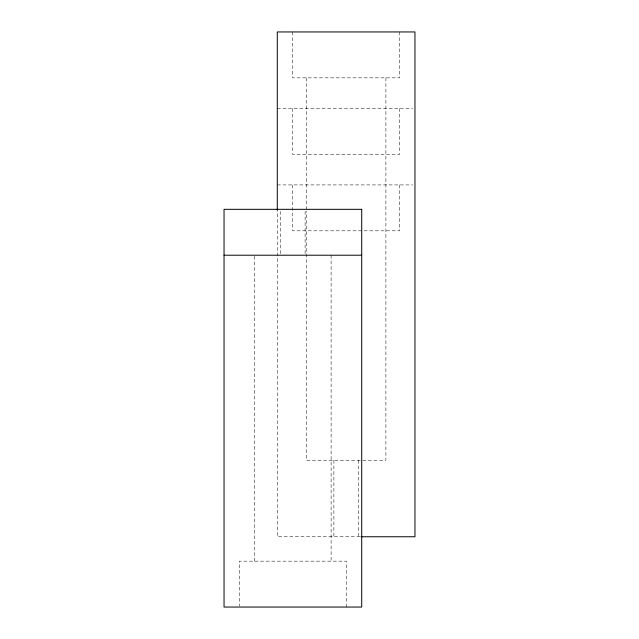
<?xml version="1.0" encoding="UTF-8"?>
<svg xmlns="http://www.w3.org/2000/svg" width="639" height="639" viewBox="0 0 639 639"><rect width="100%" height="100%" fill="white"/><g stroke="black" fill="none" stroke-linecap="round" stroke-linejoin="round"><path stroke-width="0.48" stroke-dasharray="3.19 2.4" d="M277.286 108.438L412.618 108.438M277.286 184.919L412.618 184.919M359.981 536.752L277.286 536.752L277.286 210.527M399.663 31.95L399.663 77.838L292.582 77.838L292.582 31.95M399.663 108.438L399.663 154.326L292.582 154.326L292.582 108.438M399.663 184.919L399.663 230.815L292.582 230.815L292.582 184.919M385.9 77.838L385.9 460.272L306.353 460.272L306.353 211.134M358.367 460.272L358.367 536.752M346.418 607.05L346.418 561.162L239.337 561.162L239.337 606.052M333.885 460.272L333.885 536.752M331.114 255.217L331.114 561.162M306.353 77.838L306.353 210.295M305.115 211.325L305.115 255.217M280.633 211.325L280.633 255.217M254.634 256.215L254.634 561.162"/><path stroke-width="0.96" d="M224.041 255.217L361.714 255.217M360.971 536.752L414.959 536.752L414.959 31.95L277.286 31.95L277.286 210.271M361.714 209.328L224.041 209.328L224.041 607.05L361.714 607.05L361.714 209.328"/></g></svg>
